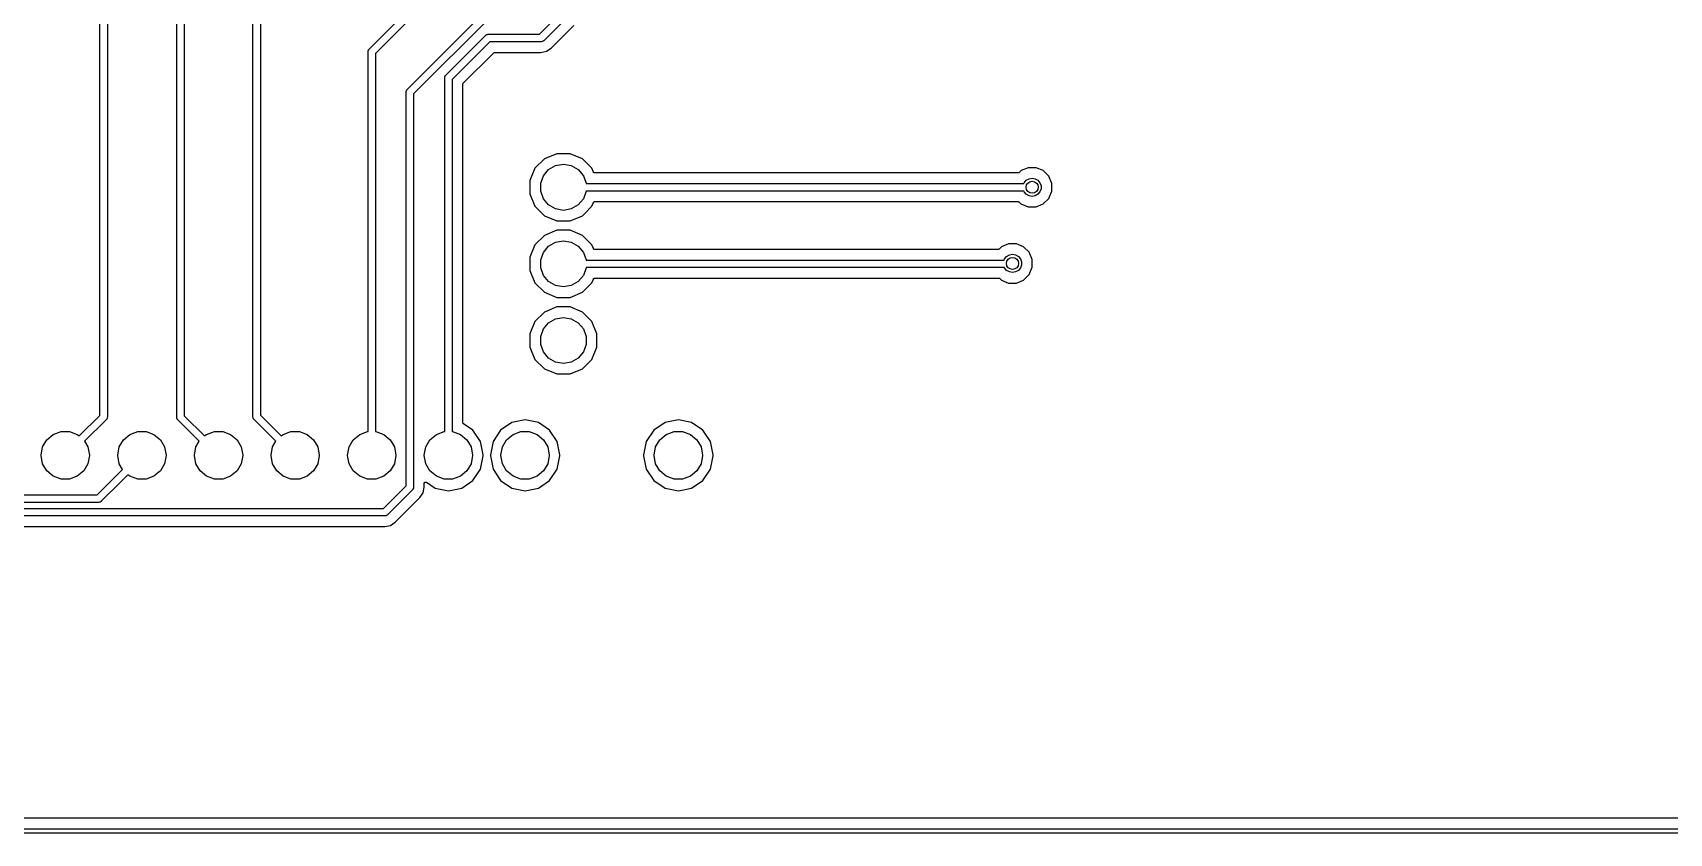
# Model space of a CAD drawing. Extents: x 85 to 212, y -151 to -91.
# Drawn here: x 113.9 to 168.1, y -150.8 to -124.2 of the extents above; entities that cross this region are included whole.
import ezdxf

# ---------------------------------------------------------------- set-up
doc = ezdxf.new("R2010")
doc.units = 0
doc.header["$MEASUREMENT"] = 0
doc.layers.add('BLACK', color=7, linetype='CONTINUOUS')

msp = doc.modelspace()

# ---------------------------------------------------------------- linework, layer by layer
at = {"layer": 'Black'}
for p, q in [((116.125, -136.918), (116.125, -121.85)), ((116.375, -121.902), (116.375, -136.97)), ((118.675, -136.98), (118.675, -122.098)), ((118.925, -122.15), (118.925, -136.928)), ((121.2, -136.965), (121.2, -122.275)), ((121.45, -122.327), (121.45, -136.913)), ((125.052, -124.772), (126.275, -123.548)), ((126.312, -126.112), (128.825, -123.598)), ((130.698, -124.275), (131.375, -123.598)), ((126.488, -123.688), (125.265, -124.912)), ((129.038, -123.738), (126.525, -126.252)), ((131.588, -123.738), (130.838, -124.488)), ((131.089, -124.732), (131.832, -123.989)), ((127.592, -125.632), (128.912, -124.312)), ((129.052, -124.525), (127.805, -125.772)), ((128.912, -124.312), (128.916, -124.308)), ((128.916, -124.308), (128.92, -124.304)), ((128.92, -124.304), (128.934, -124.296)), ((128.934, -124.296), (128.947, -124.287)), ((128.947, -124.287), (128.952, -124.285)), ((128.952, -124.285), (128.957, -124.283)), ((128.957, -124.283), (128.973, -124.28)), ((128.973, -124.28), (128.989, -124.275)), ((128.989, -124.275), (128.995, -124.276)), ((128.995, -124.276), (129, -124.275)), ((129, -124.275), (130.698, -124.275)), ((130.75, -124.525), (129.052, -124.525)), ((130.755, -124.524), (130.75, -124.525)), ((130.761, -124.525), (130.755, -124.524)), ((130.777, -124.52), (130.761, -124.525)), ((130.793, -124.517), (130.777, -124.52)), ((130.798, -124.515), (130.793, -124.517)), ((130.803, -124.513), (130.798, -124.515)), ((130.816, -124.504), (130.803, -124.513)), ((130.83, -124.496), (130.816, -124.504)), ((130.834, -124.492), (130.83, -124.496)), ((130.838, -124.488), (130.834, -124.492)), ((130.931, -124.838), (131.089, -124.732)), ((125.015, -124.849), (125.02, -124.833)), ((125.016, -124.855), (125.015, -124.849)), ((125.015, -124.86), (125.016, -124.855)), ((125.015, -137.449), (125.015, -124.86)), ((125.02, -124.833), (125.023, -124.817)), ((125.023, -124.817), (125.025, -124.812)), ((125.025, -124.812), (125.027, -124.807)), ((125.027, -124.807), (125.036, -124.794)), ((125.036, -124.794), (125.044, -124.78)), ((125.044, -124.78), (125.048, -124.776)), ((125.048, -124.776), (125.052, -124.772)), ((125.265, -124.912), (125.265, -137.449)), ((128.17, -125.902), (129.182, -124.89)), ((129.182, -124.89), (129.184, -124.888)), ((129.184, -124.888), (129.185, -124.887)), ((129.185, -124.887), (129.191, -124.883)), ((129.191, -124.883), (129.196, -124.88)), ((129.196, -124.88), (129.198, -124.879)), ((129.198, -124.879), (129.2, -124.878)), ((129.2, -124.878), (129.207, -124.877)), ((129.207, -124.877), (129.213, -124.875)), ((129.213, -124.875), (129.215, -124.875)), ((129.215, -124.875), (129.217, -124.875)), ((129.217, -124.875), (130.745, -124.875)), ((130.745, -124.875), (130.931, -124.838)), ((127.555, -125.709), (127.56, -125.693)), ((127.556, -125.715), (127.555, -125.709)), ((127.555, -125.72), (127.556, -125.715)), ((127.555, -137.449), (127.555, -125.72)), ((127.56, -125.693), (127.563, -125.677)), ((127.563, -125.677), (127.565, -125.672)), ((127.565, -125.672), (127.567, -125.667)), ((127.567, -125.667), (127.576, -125.654)), ((127.576, -125.654), (127.584, -125.64)), ((127.584, -125.64), (127.588, -125.636)), ((127.588, -125.636), (127.592, -125.632)), ((127.805, -125.772), (127.805, -137.449)), ((126.275, -126.189), (126.28, -126.173)), ((126.276, -126.195), (126.275, -126.189)), ((126.275, -126.2), (126.276, -126.195)), ((126.275, -139.248), (126.275, -126.2)), ((126.28, -126.173), (126.283, -126.157)), ((126.283, -126.157), (126.285, -126.152)), ((126.285, -126.152), (126.287, -126.147)), ((126.287, -126.147), (126.296, -126.134)), ((126.296, -126.134), (126.304, -126.12)), ((126.304, -126.12), (126.308, -126.116)), ((126.308, -126.116), (126.312, -126.112)), ((126.525, -126.252), (126.525, -139.3)), ((128.155, -125.933), (128.157, -125.927)), ((128.155, -125.935), (128.155, -125.933)), ((128.155, -125.937), (128.155, -125.935)), ((128.155, -126.23), (128.155, -125.937)), ((128.155, -127.75), (128.155, -126.23)), ((128.157, -125.927), (128.158, -125.92)), ((128.158, -125.92), (128.159, -125.918)), ((128.159, -125.918), (128.16, -125.916)), ((128.16, -125.916), (128.163, -125.911)), ((128.163, -125.911), (128.167, -125.905)), ((128.167, -125.905), (128.168, -125.904)), ((128.168, -125.904), (128.17, -125.902)), ((128.155, -129.58), (128.155, -127.75)), ((130.861, -128.407), (130.548, -128.719)), ((131.27, -128.238), (130.861, -128.407)), ((131.712, -128.238), (131.27, -128.238)), ((132.121, -128.408), (131.712, -128.238)), ((132.433, -128.721), (132.121, -128.408)), ((130.548, -128.719), (130.378, -129.128)), ((130.737, -129.217), (130.828, -128.968)), ((130.828, -128.968), (130.998, -128.764)), ((130.998, -128.764), (131.228, -128.631)), ((131.228, -128.631), (131.49, -128.585)), ((131.49, -128.585), (131.752, -128.631)), ((131.752, -128.631), (131.982, -128.764)), ((131.982, -128.764), (132.152, -128.968)), ((132.152, -128.968), (132.243, -129.217)), ((132.484, -128.844), (132.433, -128.721)), ((132.486, -128.847), (132.484, -128.844)), ((132.487, -128.85), (132.486, -128.847)), ((132.491, -128.854), (132.487, -128.85)), ((132.493, -128.859), (132.491, -128.854)), ((132.496, -128.861), (132.493, -128.859)), ((132.498, -128.863), (132.496, -128.861)), ((132.503, -128.866), (132.498, -128.863)), ((132.507, -128.869), (132.503, -128.866)), ((132.51, -128.87), (132.507, -128.869)), ((132.513, -128.872), (132.51, -128.87)), ((132.519, -128.873), (132.513, -128.872)), ((132.524, -128.875), (132.519, -128.873)), ((132.527, -128.874), (132.524, -128.875)), ((132.53, -128.875), (132.527, -128.874)), ((146.56, -128.875), (132.53, -128.875)), ((146.562, -128.875), (146.56, -128.875)), ((146.564, -128.875), (146.562, -128.875)), ((146.571, -128.873), (146.564, -128.875)), ((146.577, -128.872), (146.571, -128.873)), ((146.579, -128.871), (146.577, -128.872)), ((146.581, -128.87), (146.579, -128.871)), ((146.587, -128.867), (146.581, -128.87)), ((146.592, -128.863), (146.587, -128.867)), ((146.594, -128.862), (146.592, -128.863)), ((146.595, -128.86), (146.594, -128.862)), ((146.657, -128.799), (146.595, -128.86)), ((146.896, -128.7), (146.657, -128.799)), ((146.831, -129.119), (146.922, -129.067)), ((147.155, -128.7), (146.896, -128.7)), ((146.922, -129.067), (147.025, -129.049)), ((147.025, -129.049), (147.128, -129.067)), ((147.128, -129.067), (147.219, -129.119)), ((147.394, -128.799), (147.155, -128.7)), ((147.576, -128.982), (147.394, -128.799)), ((147.675, -129.221), (147.576, -128.982)), ((128.155, -132.12), (128.155, -129.58)), ((130.378, -129.128), (130.378, -129.57)), ((130.378, -129.57), (130.547, -129.979)), ((130.737, -129.483), (130.737, -129.217)), ((130.828, -129.732), (130.737, -129.483)), ((132.243, -129.483), (132.152, -129.732)), ((132.243, -129.217), (132.243, -129.225)), ((132.243, -129.225), (146.755, -129.225)), ((146.755, -129.475), (132.243, -129.475)), ((132.243, -129.475), (132.243, -129.483)), ((146.755, -129.225), (146.764, -129.199)), ((146.764, -129.501), (146.755, -129.475)), ((146.764, -129.199), (146.831, -129.119)), ((146.831, -129.581), (146.764, -129.501)), ((146.922, -129.633), (146.831, -129.581)), ((147.025, -129.651), (146.922, -129.633)), ((147.128, -129.633), (147.025, -129.651)), ((147.219, -129.581), (147.128, -129.633)), ((147.219, -129.119), (147.286, -129.199)), ((147.286, -129.501), (147.219, -129.581)), ((147.286, -129.199), (147.322, -129.298)), ((147.322, -129.402), (147.286, -129.501)), ((147.322, -129.298), (147.322, -129.402)), ((147.576, -129.719), (147.675, -129.48)), ((147.675, -129.48), (147.675, -129.221)), ((130.547, -129.979), (130.859, -130.292)), ((130.998, -129.936), (130.828, -129.732)), ((131.228, -130.069), (130.998, -129.936)), ((131.49, -130.115), (131.228, -130.069)), ((131.752, -130.069), (131.49, -130.115)), ((131.982, -129.936), (131.752, -130.069)), ((132.152, -129.732), (131.982, -129.936)), ((132.198, -130.215), (132.432, -129.981)), ((132.432, -129.981), (132.484, -129.856)), ((132.484, -129.856), (132.486, -129.853)), ((132.486, -129.853), (132.487, -129.85)), ((132.487, -129.85), (132.49, -129.846)), ((132.49, -129.846), (132.493, -129.841)), ((132.493, -129.841), (132.496, -129.839)), ((132.496, -129.839), (132.498, -129.837)), ((132.498, -129.837), (132.503, -129.834)), ((132.503, -129.834), (132.507, -129.831)), ((132.507, -129.831), (132.51, -129.83)), ((132.51, -129.83), (132.513, -129.828)), ((132.513, -129.828), (132.518, -129.827)), ((132.518, -129.827), (132.524, -129.825)), ((132.524, -129.825), (132.527, -129.826)), ((132.527, -129.826), (132.53, -129.825)), ((132.53, -129.825), (146.56, -129.825)), ((146.56, -129.825), (146.562, -129.825)), ((146.562, -129.825), (146.564, -129.825)), ((146.564, -129.825), (146.571, -129.827)), ((146.571, -129.827), (146.577, -129.828)), ((146.577, -129.828), (146.579, -129.829)), ((146.579, -129.829), (146.581, -129.83)), ((146.581, -129.83), (146.587, -129.833)), ((146.587, -129.833), (146.592, -129.837)), ((146.592, -129.837), (146.594, -129.838)), ((146.594, -129.838), (146.595, -129.84)), ((146.595, -129.84), (146.656, -129.901)), ((146.656, -129.901), (146.895, -130)), ((146.895, -130), (147.154, -130)), ((147.154, -130), (147.393, -129.901)), ((147.393, -129.901), (147.576, -129.719)), ((130.859, -130.292), (131.268, -130.462)), ((131.268, -130.462), (131.71, -130.462)), ((131.71, -130.462), (132.119, -130.293)), ((132.119, -130.293), (132.198, -130.215)), ((132.198, -130.215), (132.198, -130.215)), ((130.548, -131.259), (130.378, -131.668)), ((130.861, -130.947), (130.548, -131.259)), ((131.27, -130.778), (130.861, -130.947)), ((130.998, -131.304), (131.228, -131.171)), ((131.228, -131.171), (131.49, -131.125)), ((131.712, -130.778), (131.27, -130.778)), ((131.49, -131.125), (131.752, -131.171)), ((132.121, -130.948), (131.712, -130.778)), ((131.752, -131.171), (131.982, -131.304)), ((132.433, -131.261), (132.121, -130.948)), ((132.484, -131.384), (132.433, -131.261)), ((146.246, -131.225), (146.007, -131.324)), ((146.505, -131.225), (146.246, -131.225)), ((146.744, -131.324), (146.505, -131.225)), ((130.378, -131.668), (130.378, -132.11)), ((130.737, -131.757), (130.828, -131.508)), ((130.737, -132.023), (130.737, -131.757)), ((130.828, -131.508), (130.998, -131.304)), ((131.982, -131.304), (132.152, -131.508)), ((132.152, -131.508), (132.243, -131.757)), ((132.243, -131.757), (132.243, -131.765)), ((132.243, -131.765), (146.099, -131.765)), ((132.486, -131.387), (132.484, -131.384)), ((132.487, -131.39), (132.486, -131.387)), ((132.491, -131.394), (132.487, -131.39)), ((132.493, -131.399), (132.491, -131.394)), ((132.496, -131.401), (132.493, -131.399)), ((132.498, -131.403), (132.496, -131.401)), ((132.503, -131.406), (132.498, -131.403)), ((132.507, -131.409), (132.503, -131.406)), ((132.51, -131.41), (132.507, -131.409)), ((132.513, -131.412), (132.51, -131.41)), ((132.519, -131.413), (132.513, -131.412)), ((132.524, -131.415), (132.519, -131.413)), ((132.527, -131.414), (132.524, -131.415)), ((132.53, -131.415), (132.527, -131.414)), ((145.895, -131.415), (132.53, -131.415)), ((145.897, -131.415), (145.895, -131.415)), ((145.899, -131.415), (145.897, -131.415)), ((145.906, -131.413), (145.899, -131.415)), ((145.912, -131.412), (145.906, -131.413)), ((145.914, -131.411), (145.912, -131.412)), ((145.916, -131.41), (145.914, -131.411)), ((145.922, -131.407), (145.916, -131.41)), ((145.927, -131.403), (145.922, -131.407)), ((145.929, -131.402), (145.927, -131.403)), ((145.93, -131.4), (145.929, -131.402)), ((146.007, -131.324), (145.93, -131.4)), ((146.099, -131.765), (146.114, -131.724)), ((146.114, -131.724), (146.181, -131.644)), ((146.181, -131.644), (146.272, -131.592)), ((146.272, -131.592), (146.375, -131.574)), ((146.375, -131.574), (146.478, -131.592)), ((146.478, -131.592), (146.569, -131.644)), ((146.569, -131.644), (146.636, -131.724)), ((146.636, -131.724), (146.672, -131.823)), ((146.926, -131.507), (146.744, -131.324)), ((147.025, -131.746), (146.926, -131.507)), ((147.025, -132.005), (147.025, -131.746)), ((128.155, -134.66), (128.155, -132.12)), ((130.378, -132.11), (130.547, -132.519)), ((130.828, -132.272), (130.737, -132.023)), ((130.998, -132.476), (130.828, -132.272)), ((132.152, -132.272), (131.982, -132.476)), ((132.243, -132.023), (132.152, -132.272)), ((146.11, -132.015), (132.243, -132.015)), ((132.243, -132.015), (132.243, -132.023)), ((146.114, -132.026), (146.11, -132.015)), ((146.181, -132.106), (146.114, -132.026)), ((146.272, -132.158), (146.181, -132.106)), ((146.375, -132.176), (146.272, -132.158)), ((146.478, -132.158), (146.375, -132.176)), ((146.569, -132.106), (146.478, -132.158)), ((146.636, -132.026), (146.569, -132.106)), ((146.672, -131.927), (146.636, -132.026)), ((146.672, -131.823), (146.672, -131.927)), ((146.743, -132.426), (146.926, -132.244)), ((146.926, -132.244), (147.025, -132.005)), ((130.547, -132.519), (130.859, -132.832)), ((130.859, -132.832), (131.268, -133.002)), ((131.228, -132.609), (130.998, -132.476)), ((131.49, -132.655), (131.228, -132.609)), ((131.752, -132.609), (131.49, -132.655)), ((131.71, -133.002), (132.119, -132.833)), ((131.982, -132.476), (131.752, -132.609)), ((132.119, -132.833), (132.432, -132.521)), ((132.432, -132.521), (132.484, -132.396)), ((132.484, -132.396), (132.486, -132.393)), ((132.486, -132.393), (132.487, -132.39)), ((132.487, -132.39), (132.49, -132.386)), ((132.49, -132.386), (132.493, -132.381)), ((132.493, -132.381), (132.496, -132.379)), ((132.496, -132.379), (132.498, -132.377)), ((132.498, -132.377), (132.503, -132.374)), ((132.503, -132.374), (132.507, -132.371)), ((132.507, -132.371), (132.51, -132.37)), ((132.51, -132.37), (132.513, -132.368)), ((132.513, -132.368), (132.518, -132.367)), ((132.518, -132.367), (132.524, -132.365)), ((132.524, -132.365), (132.527, -132.366)), ((132.527, -132.366), (132.53, -132.365)), ((132.53, -132.365), (145.925, -132.365)), ((145.925, -132.365), (145.927, -132.365)), ((145.927, -132.365), (145.929, -132.365)), ((145.929, -132.365), (145.936, -132.367)), ((145.936, -132.367), (145.942, -132.368)), ((145.942, -132.368), (145.944, -132.369)), ((145.944, -132.369), (145.946, -132.37)), ((145.946, -132.37), (145.951, -132.373)), ((145.951, -132.373), (145.957, -132.377)), ((145.957, -132.377), (145.959, -132.378)), ((145.959, -132.378), (145.96, -132.38)), ((145.96, -132.38), (146.006, -132.426)), ((146.006, -132.426), (146.245, -132.525)), ((146.245, -132.525), (146.504, -132.525)), ((146.504, -132.525), (146.743, -132.426)), ((131.27, -133.318), (130.861, -133.487)), ((131.268, -133.002), (131.71, -133.002)), ((131.712, -133.318), (131.27, -133.318)), ((132.121, -133.488), (131.712, -133.318)), ((130.548, -133.799), (130.378, -134.208)), ((130.861, -133.487), (130.548, -133.799)), ((130.828, -134.048), (130.998, -133.844)), ((130.998, -133.844), (131.228, -133.711)), ((131.228, -133.711), (131.49, -133.665)), ((131.49, -133.665), (131.752, -133.711)), ((131.752, -133.711), (131.982, -133.844)), ((131.982, -133.844), (132.152, -134.048)), ((132.433, -133.801), (132.121, -133.488)), ((132.602, -134.21), (132.433, -133.801)), ((130.378, -134.208), (130.378, -134.65)), ((130.737, -134.297), (130.828, -134.048)), ((130.737, -134.563), (130.737, -134.297)), ((132.152, -134.048), (132.243, -134.297)), ((132.243, -134.297), (132.243, -134.563)), ((132.602, -134.652), (132.602, -134.21)), ((128.155, -137.152), (128.155, -134.66)), ((130.378, -134.65), (130.547, -135.059)), ((130.828, -134.812), (130.737, -134.563)), ((130.998, -135.016), (130.828, -134.812)), ((131.228, -135.149), (130.998, -135.016)), ((131.982, -135.016), (131.752, -135.149)), ((132.152, -134.812), (131.982, -135.016)), ((132.243, -134.563), (132.152, -134.812)), ((132.432, -135.061), (132.602, -134.652)), ((130.547, -135.059), (130.859, -135.372)), ((130.859, -135.372), (131.268, -135.542)), ((131.49, -135.195), (131.228, -135.149)), ((131.268, -135.542), (131.71, -135.542)), ((131.752, -135.149), (131.49, -135.195)), ((131.71, -135.542), (132.119, -135.373)), ((132.119, -135.373), (132.432, -135.061)), ((115.445, -137.598), (116.125, -136.918)), ((116.338, -137.058), (115.623, -137.774)), ((116.342, -137.054), (116.338, -137.058)), ((116.346, -137.05), (116.342, -137.054)), ((116.354, -137.036), (116.346, -137.05)), ((116.363, -137.023), (116.354, -137.036)), ((116.365, -137.018), (116.363, -137.023)), ((116.367, -137.013), (116.365, -137.018)), ((116.37, -136.997), (116.367, -137.013)), ((116.375, -136.981), (116.37, -136.997)), ((116.375, -136.97), (116.374, -136.975)), ((116.374, -136.975), (116.375, -136.981)), ((118.676, -136.985), (118.675, -136.98)), ((118.675, -136.991), (118.676, -136.985)), ((118.68, -137.007), (118.675, -136.991)), ((118.683, -137.023), (118.68, -137.007)), ((118.685, -137.028), (118.683, -137.023)), ((118.687, -137.033), (118.685, -137.028)), ((118.696, -137.046), (118.687, -137.033)), ((118.704, -137.06), (118.696, -137.046)), ((118.708, -137.064), (118.704, -137.06)), ((118.712, -137.068), (118.708, -137.064)), ((119.417, -137.774), (118.712, -137.068)), ((118.925, -136.928), (119.595, -137.598)), ((121.201, -136.97), (121.2, -136.965)), ((121.2, -136.976), (121.201, -136.97)), ((121.205, -136.992), (121.2, -136.976)), ((121.208, -137.008), (121.205, -136.992)), ((121.21, -137.013), (121.208, -137.008)), ((121.212, -137.018), (121.21, -137.013)), ((121.221, -137.031), (121.212, -137.018)), ((121.229, -137.045), (121.221, -137.031)), ((121.233, -137.049), (121.229, -137.045)), ((121.237, -137.053), (121.233, -137.049)), ((121.957, -137.774), (121.237, -137.053)), ((121.45, -136.913), (122.135, -137.598)), ((128.156, -137.159), (128.155, -137.152)), ((128.157, -137.166), (128.156, -137.159)), ((128.158, -137.167), (128.157, -137.166)), ((128.158, -137.169), (128.158, -137.167)), ((128.162, -137.175), (128.158, -137.169)), ((128.165, -137.181), (128.162, -137.175)), ((128.166, -137.182), (128.165, -137.181)), ((128.167, -137.184), (128.166, -137.182)), ((128.172, -137.188), (128.167, -137.184)), ((128.177, -137.193), (128.172, -137.188)), ((128.492, -137.404), (128.177, -137.193)), ((129.78, -137.155), (129.408, -137.404)), ((130.22, -137.067), (129.78, -137.155)), ((130.66, -137.155), (130.22, -137.067)), ((131.032, -137.404), (130.66, -137.155)), ((134.86, -137.155), (134.488, -137.404)), ((135.3, -137.067), (134.86, -137.155)), ((135.74, -137.155), (135.3, -137.067)), ((136.112, -137.404), (135.74, -137.155)), ((114.228, -137.963), (114.367, -137.723)), ((114.367, -137.723), (114.58, -137.544)), ((114.58, -137.544), (114.841, -137.449)), ((114.841, -137.449), (115.119, -137.449)), ((115.119, -137.449), (115.38, -137.544)), ((115.38, -137.544), (115.445, -137.598)), ((116.768, -137.963), (116.907, -137.723)), ((116.907, -137.723), (117.12, -137.544)), ((117.12, -137.544), (117.381, -137.449)), ((117.381, -137.449), (117.659, -137.449)), ((117.659, -137.449), (117.92, -137.544)), ((117.92, -137.544), (118.133, -137.723)), ((118.133, -137.723), (118.272, -137.963)), ((119.595, -137.598), (119.66, -137.544)), ((119.66, -137.544), (119.921, -137.449)), ((119.921, -137.449), (120.199, -137.449)), ((120.199, -137.449), (120.46, -137.544)), ((120.46, -137.544), (120.673, -137.723)), ((120.673, -137.723), (120.812, -137.963)), ((122.135, -137.598), (122.2, -137.544)), ((122.2, -137.544), (122.461, -137.449)), ((122.461, -137.449), (122.739, -137.449)), ((122.739, -137.449), (123, -137.544)), ((123, -137.544), (123.213, -137.723)), ((123.213, -137.723), (123.352, -137.963)), ((124.388, -137.963), (124.527, -137.723)), ((124.527, -137.723), (124.74, -137.544)), ((124.74, -137.544), (125.001, -137.449)), ((125.001, -137.449), (125.015, -137.449)), ((125.265, -137.449), (125.279, -137.449)), ((125.279, -137.449), (125.54, -137.544)), ((125.54, -137.544), (125.753, -137.723)), ((125.753, -137.723), (125.892, -137.963)), ((126.928, -137.963), (127.067, -137.723)), ((127.067, -137.723), (127.28, -137.544)), ((127.28, -137.544), (127.541, -137.449)), ((127.541, -137.449), (127.555, -137.449)), ((127.805, -137.449), (127.819, -137.449)), ((127.819, -137.449), (128.08, -137.544)), ((128.08, -137.544), (128.293, -137.723)), ((128.293, -137.723), (128.432, -137.963)), ((128.742, -137.777), (128.492, -137.404)), ((129.408, -137.404), (129.158, -137.777)), ((129.468, -137.963), (129.607, -137.723)), ((129.607, -137.723), (129.82, -137.544)), ((129.82, -137.544), (130.081, -137.449)), ((130.081, -137.449), (130.359, -137.449)), ((130.359, -137.449), (130.62, -137.544)), ((130.62, -137.544), (130.833, -137.723)), ((130.833, -137.723), (130.972, -137.963)), ((131.282, -137.777), (131.032, -137.404)), ((134.488, -137.404), (134.238, -137.777)), ((134.548, -137.963), (134.687, -137.723)), ((134.687, -137.723), (134.9, -137.544)), ((134.9, -137.544), (135.161, -137.449)), ((135.161, -137.449), (135.439, -137.449)), ((135.439, -137.449), (135.7, -137.544)), ((135.7, -137.544), (135.913, -137.723)), ((135.913, -137.723), (136.052, -137.963)), ((136.362, -137.777), (136.112, -137.404)), ((114.18, -138.237), (114.228, -137.963)), ((114.18, -138.243), (114.18, -138.237)), ((114.228, -138.517), (114.18, -138.243)), ((115.623, -137.774), (115.732, -137.963)), ((115.732, -137.963), (115.78, -138.237)), ((115.78, -138.243), (115.732, -138.517)), ((115.78, -138.237), (115.78, -138.243)), ((116.72, -138.237), (116.768, -137.963)), ((116.72, -138.243), (116.72, -138.237)), ((116.768, -138.517), (116.72, -138.243)), ((118.272, -137.963), (118.32, -138.237)), ((118.32, -138.243), (118.272, -138.517)), ((118.32, -138.237), (118.32, -138.243)), ((119.26, -138.237), (119.308, -137.963)), ((119.26, -138.243), (119.26, -138.237)), ((119.308, -138.517), (119.26, -138.243)), ((119.308, -137.963), (119.417, -137.774)), ((120.812, -137.963), (120.86, -138.237)), ((120.86, -138.243), (120.812, -138.517)), ((120.86, -138.237), (120.86, -138.243)), ((121.8, -138.237), (121.848, -137.963)), ((121.8, -138.243), (121.8, -138.237)), ((121.848, -138.517), (121.8, -138.243)), ((121.848, -137.963), (121.957, -137.774)), ((123.352, -137.963), (123.4, -138.237)), ((123.4, -138.243), (123.352, -138.517)), ((123.4, -138.237), (123.4, -138.243)), ((124.34, -138.237), (124.388, -137.963)), ((124.34, -138.243), (124.34, -138.237)), ((124.388, -138.517), (124.34, -138.243)), ((125.892, -137.963), (125.94, -138.237)), ((125.94, -138.243), (125.892, -138.517)), ((125.94, -138.237), (125.94, -138.243)), ((126.88, -138.237), (126.928, -137.963)), ((126.88, -138.243), (126.88, -138.237)), ((126.928, -138.517), (126.88, -138.243)), ((128.432, -137.963), (128.48, -138.237)), ((128.48, -138.243), (128.432, -138.517)), ((128.48, -138.237), (128.48, -138.243)), ((128.83, -138.221), (128.742, -137.777)), ((128.742, -138.703), (128.83, -138.259)), ((128.83, -138.259), (128.83, -138.221)), ((129.158, -137.777), (129.07, -138.221)), ((129.07, -138.221), (129.07, -138.259)), ((129.07, -138.259), (129.158, -138.703)), ((129.42, -138.237), (129.468, -137.963)), ((129.42, -138.243), (129.42, -138.237)), ((129.468, -138.517), (129.42, -138.243)), ((130.972, -137.963), (131.02, -138.237)), ((131.02, -138.243), (130.972, -138.517)), ((131.02, -138.237), (131.02, -138.243)), ((131.37, -138.221), (131.282, -137.777)), ((131.282, -138.703), (131.37, -138.259)), ((131.37, -138.259), (131.37, -138.221)), ((134.238, -137.777), (134.15, -138.221)), ((134.15, -138.221), (134.15, -138.259)), ((134.15, -138.259), (134.238, -138.703)), ((134.5, -138.237), (134.548, -137.963)), ((134.5, -138.243), (134.5, -138.237)), ((134.548, -138.517), (134.5, -138.243)), ((136.052, -137.963), (136.1, -138.237)), ((136.1, -138.243), (136.052, -138.517)), ((136.1, -138.237), (136.1, -138.243)), ((136.45, -138.221), (136.362, -137.777)), ((136.362, -138.703), (136.45, -138.259)), ((136.45, -138.259), (136.45, -138.221)), ((114.367, -138.757), (114.228, -138.517)), ((114.58, -138.936), (114.367, -138.757)), ((115.593, -138.757), (115.38, -138.936)), ((115.732, -138.517), (115.593, -138.757)), ((116.632, -138.952), (116.877, -138.706)), ((116.877, -138.706), (116.768, -138.517)), ((118.133, -138.757), (117.92, -138.936)), ((118.272, -138.517), (118.133, -138.757)), ((119.447, -138.757), (119.308, -138.517)), ((119.66, -138.936), (119.447, -138.757)), ((120.673, -138.757), (120.46, -138.936)), ((120.812, -138.517), (120.673, -138.757)), ((121.987, -138.757), (121.848, -138.517)), ((122.2, -138.936), (121.987, -138.757)), ((123.213, -138.757), (123, -138.936)), ((123.352, -138.517), (123.213, -138.757)), ((124.527, -138.757), (124.388, -138.517)), ((124.74, -138.936), (124.527, -138.757)), ((125.753, -138.757), (125.54, -138.936)), ((125.892, -138.517), (125.753, -138.757)), ((127.067, -138.757), (126.928, -138.517)), ((127.28, -138.936), (127.067, -138.757)), ((128.293, -138.757), (128.08, -138.936)), ((128.432, -138.517), (128.293, -138.757)), ((128.492, -139.076), (128.742, -138.703)), ((129.158, -138.703), (129.408, -139.076)), ((129.607, -138.757), (129.468, -138.517)), ((129.82, -138.936), (129.607, -138.757)), ((130.833, -138.757), (130.62, -138.936)), ((130.972, -138.517), (130.833, -138.757)), ((131.032, -139.076), (131.282, -138.703)), ((134.238, -138.703), (134.488, -139.076)), ((134.687, -138.757), (134.548, -138.517)), ((134.9, -138.936), (134.687, -138.757)), ((135.913, -138.757), (135.7, -138.936)), ((136.052, -138.517), (135.913, -138.757)), ((136.112, -139.076), (136.362, -138.703)), ((114.841, -139.031), (114.58, -138.936)), ((115.119, -139.031), (114.841, -139.031)), ((115.38, -138.936), (115.119, -139.031)), ((116.033, -139.55), (116.632, -138.952)), ((116.808, -139.128), (116.173, -139.763)), ((117.055, -138.882), (116.808, -139.128)), ((117.12, -138.936), (117.055, -138.882)), ((117.381, -139.031), (117.12, -138.936)), ((117.659, -139.031), (117.381, -139.031)), ((117.92, -138.936), (117.659, -139.031)), ((119.921, -139.031), (119.66, -138.936)), ((120.199, -139.031), (119.921, -139.031)), ((120.46, -138.936), (120.199, -139.031)), ((122.461, -139.031), (122.2, -138.936)), ((122.739, -139.031), (122.461, -139.031)), ((123, -138.936), (122.739, -139.031)), ((125.001, -139.031), (124.74, -138.936)), ((125.279, -139.031), (125.001, -139.031)), ((125.54, -138.936), (125.279, -139.031)), ((125.523, -140), (126.275, -139.248)), ((126.488, -139.388), (125.663, -140.213)), ((126.492, -139.384), (126.488, -139.388)), ((126.496, -139.38), (126.492, -139.384)), ((126.504, -139.366), (126.496, -139.38)), ((126.513, -139.353), (126.504, -139.366)), ((126.515, -139.348), (126.513, -139.353)), ((126.517, -139.343), (126.515, -139.348)), ((126.52, -139.327), (126.517, -139.343)), ((126.525, -139.311), (126.52, -139.327)), ((126.525, -139.3), (126.524, -139.305)), ((126.524, -139.305), (126.525, -139.311)), ((126.838, -139.481), (126.875, -139.295)), ((126.875, -139.171), (126.877, -139.164)), ((126.875, -139.173), (126.875, -139.171)), ((126.875, -139.175), (126.875, -139.173)), ((126.875, -139.295), (126.875, -139.175)), ((126.877, -139.164), (126.878, -139.157)), ((126.878, -139.157), (126.879, -139.156)), ((126.879, -139.154), (126.883, -139.149)), ((126.879, -139.156), (126.879, -139.154)), ((126.883, -139.149), (126.887, -139.142)), ((126.887, -139.142), (126.888, -139.141)), ((126.888, -139.141), (126.889, -139.14)), ((126.889, -139.14), (126.895, -139.136)), ((126.895, -139.136), (126.9, -139.131)), ((126.9, -139.131), (126.902, -139.131)), ((126.902, -139.131), (126.903, -139.13)), ((126.903, -139.13), (126.91, -139.128)), ((126.91, -139.128), (126.916, -139.125)), ((126.916, -139.125), (126.918, -139.125)), ((126.918, -139.125), (126.92, -139.125)), ((126.92, -139.125), (126.927, -139.125)), ((126.927, -139.125), (126.934, -139.125)), ((126.934, -139.125), (126.935, -139.126)), ((126.935, -139.126), (126.937, -139.126)), ((126.937, -139.126), (126.943, -139.129)), ((126.943, -139.129), (126.95, -139.131)), ((126.95, -139.131), (126.951, -139.132)), ((126.951, -139.132), (126.953, -139.133)), ((126.953, -139.133), (127.24, -139.325)), ((127.24, -139.325), (127.68, -139.413)), ((127.541, -139.031), (127.28, -138.936)), ((127.819, -139.031), (127.541, -139.031)), ((127.68, -139.413), (128.12, -139.325)), ((128.08, -138.936), (127.819, -139.031)), ((128.12, -139.325), (128.492, -139.076)), ((129.408, -139.076), (129.78, -139.325)), ((129.78, -139.325), (130.22, -139.413)), ((130.081, -139.031), (129.82, -138.936)), ((130.359, -139.031), (130.081, -139.031)), ((130.22, -139.413), (130.66, -139.325)), ((130.62, -138.936), (130.359, -139.031)), ((130.66, -139.325), (131.032, -139.076)), ((134.488, -139.076), (134.86, -139.325)), ((134.86, -139.325), (135.3, -139.413)), ((135.161, -139.031), (134.9, -138.936)), ((135.439, -139.031), (135.161, -139.031)), ((135.3, -139.413), (135.74, -139.325)), ((135.7, -138.936), (135.439, -139.031)), ((135.74, -139.325), (136.112, -139.076)), ((116.085, -139.8), (109.275, -139.8)), ((109.327, -139.55), (116.033, -139.55)), ((116.09, -139.799), (116.085, -139.8)), ((116.096, -139.8), (116.09, -139.799)), ((116.112, -139.795), (116.096, -139.8)), ((116.128, -139.792), (116.112, -139.795)), ((116.133, -139.79), (116.128, -139.792)), ((116.138, -139.788), (116.133, -139.79)), ((116.151, -139.779), (116.138, -139.788)), ((116.165, -139.771), (116.151, -139.779)), ((116.169, -139.767), (116.165, -139.771)), ((116.173, -139.763), (116.169, -139.767)), ((125.914, -140.457), (126.732, -139.639)), ((126.732, -139.639), (126.838, -139.481)), ((125.575, -140.25), (99.3, -140.25)), ((99.3518, -140), (125.523, -140)), ((125.58, -140.249), (125.575, -140.25)), ((125.586, -140.25), (125.58, -140.249)), ((125.602, -140.245), (125.586, -140.25)), ((125.618, -140.242), (125.602, -140.245)), ((125.623, -140.24), (125.618, -140.242)), ((125.628, -140.238), (125.623, -140.24)), ((125.641, -140.229), (125.628, -140.238)), ((125.655, -140.221), (125.641, -140.229)), ((125.659, -140.217), (125.655, -140.221)), ((125.663, -140.213), (125.659, -140.217)), ((125.756, -140.563), (125.914, -140.457)), ((99.3049, -140.6), (125.57, -140.6)), ((125.57, -140.6), (125.756, -140.563)), ((211.5, -150.775), (85.5, -150.775)), ((85.575, -150.625), (211.425, -150.625)), ((211.025, -150.275), (85.975, -150.275))]:
    msp.add_line(p, q, dxfattribs=at)
for centre in [(147.025, -129.35), (146.375, -131.875)]:
    msp.add_circle(centre, 0.2, dxfattribs=at)

doc.saveas('drawing.dxf')
